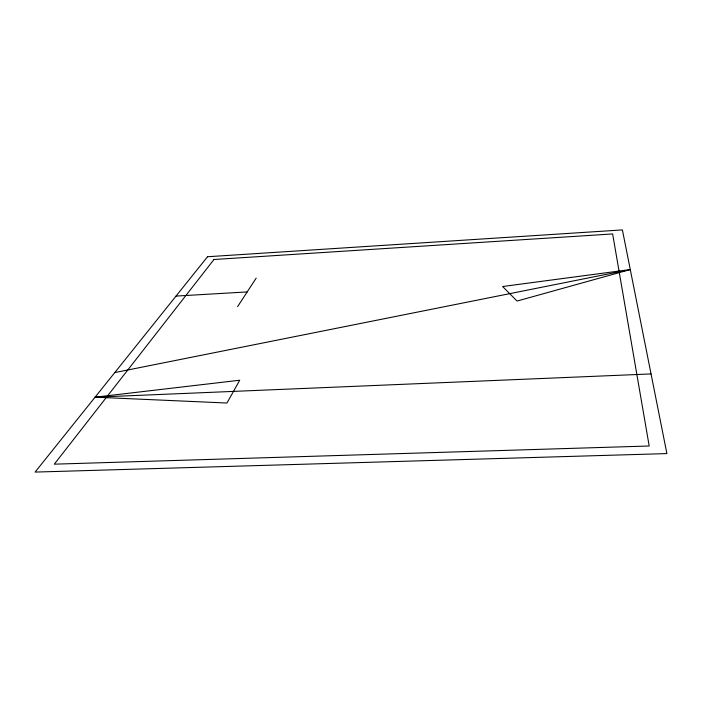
<?xml version="1.0" encoding="UTF-8"?>
<svg xmlns="http://www.w3.org/2000/svg" width="702" height="702" viewBox="0 0 702 702"><rect width="100%" height="100%" fill="white"/><g stroke="black" fill="none" stroke-linecap="round" stroke-linejoin="round"><path stroke-width="1.05" d="M237.609 306.616L256.177 278.124M630.282 269.55L517.076 301.053L502.614 286.513L630.282 269.55L114.759 372.595M95.077 397.183L239.724 380.221L226.957 403.027L95.077 397.183L651.052 373.929M176.035 296.077L247.183 291.927M213.978 259.503L54.291 464.171L649.192 445.998L612.635 233.942L213.978 259.503M207.529 256.739L35.1 472.086L666.9 453.589L622.393 229.914L207.529 256.739"/></g></svg>
